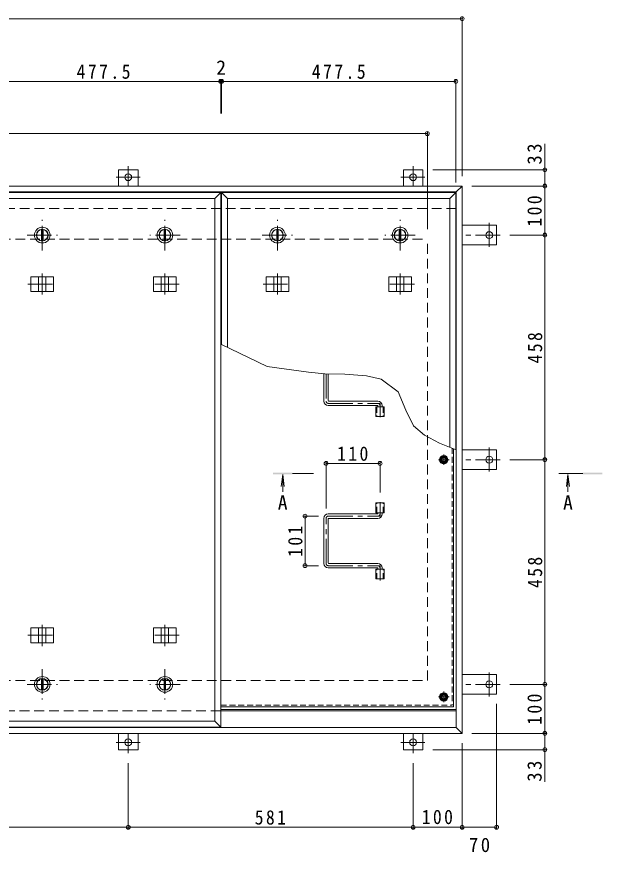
# Model space of a CAD drawing. Units: millimetres at full size, sheet at 1:10. Extents: x -2673 to 2748, y -1962 to 1828.
# Drawn here: x -1333 to -139, y -97 to 1607 of the extents above; entities that cross this region are included whole.
import ezdxf
from ezdxf.enums import TextEntityAlignment as Align

# ---------------------------------------------------------------- set-up
doc = ezdxf.new("R2010")
doc.units = ezdxf.units.MM
doc.header["$LTSCALE"] = 10
doc.header["$PDMODE"] = 32
doc.header["$PDSIZE"] = 8
for name, pattern in [('CHAIN1', [8, 5, -1, 1, -1]), ('DASHED1', [1.8, 1.2, -0.6]), ('DASHED2', [3, 2, -1])]:
    doc.linetypes.add(name, pattern=pattern)
for name, color, linetype, lineweight in [('0-1_躯体', 2, 'DASHED2', 9), ('0-2_仕上', 3, 'Continuous', 9), ('0-3_建具', 4, 'Continuous', 9), ('0-5_寸法', 4, 'Continuous', 9), ('0-6_ハッチ', 6, 'Continuous', 9), ('0-7', 5, 'Continuous', 5), ('0-A', 3, 'CHAIN1', 9), ('0-B', 2, 'Continuous', 9), ('0-C', 2, 'Continuous', 9), ('0-E', 3, 'Continuous', 9), ('0-F', 7, 'Continuous', 9)]:
    doc.layers.add(name, color=color, linetype=linetype, lineweight=lineweight)
doc.styles.add('ＭＳ ゴシック', font='')
doc.styles.get('ＭＳ ゴシック').set_extended_font_data('MS Gothic')

msp = doc.modelspace()

# ---------------------------------------------------------------- linework, layer by layer
at = {"layer": '0-1_躯体'}
for p, q in [((-436.56, 1215.62), (-2354.56, 1215.62)), ((-2295.56, 1153.62), (-495.56, 1153.62)), ((-495.56, 253.62), (-495.56, 1153.62)), ((-2295.56, 253.62), (-495.56, 253.62)), ((-917.06, 191.62), (-2354.56, 191.62))]:
    msp.add_line(p, q, dxfattribs=at)
at = {"layer": '0-1_躯体', "linetype": 'Continuous'}
msp.add_line((-436.56, 191.62), (-917.06, 191.62), dxfattribs=at)
at = {"layer": '0-2_仕上'}
for p, q in [((-917.06, 1248.62), (-1394.56, 1248.62)), ((-917.06, 1248.62), (-929.06, 1236.62)), ((-917.06, 158.62), (-917.06, 1248.62)), ((-903.06, 1236.62), (-915.06, 1248.62)), ((-437.56, 1248.62), (-915.06, 1248.62)), ((-915.06, 1248.62), (-915.06, 938.28)), ((-437.56, 1248.62), (-449.56, 1236.62)), ((-437.56, 724.39), (-437.56, 1248.62)), ((-929.06, 1236.62), (-1382.56, 1236.62)), ((-929.06, 170.62), (-929.06, 1236.62)), ((-449.56, 1236.62), (-903.06, 1236.62)), ((-903.06, 1236.62), (-903.06, 932.57)), ((-449.56, 729.04), (-449.56, 1236.62)), ((-600.71, 811.62), (-600.71, 791.62)), ((-600.71, 811.62), (-583.41, 811.62)), ((-583.41, 811.62), (-583.41, 791.62)), ((-600.71, 791.62), (-583.41, 791.62)), ((-600.71, 595.62), (-600.71, 615.62)), ((-600.71, 615.62), (-583.41, 615.62)), ((-583.41, 595.62), (-583.41, 615.62)), ((-600.71, 595.62), (-583.41, 595.62)), ((-600.71, 460.62), (-600.71, 480.62)), ((-600.71, 480.62), (-583.41, 480.62)), ((-583.41, 460.62), (-583.41, 480.62)), ((-600.71, 460.62), (-583.41, 460.62)), ((-1382.56, 170.62), (-929.06, 170.62)), ((-917.06, 158.62), (-929.06, 170.62)), ((-1394.56, 158.62), (-917.06, 158.62))]:
    msp.add_line(p, q, dxfattribs=at)
at = {"layer": '0-2_仕上', "linetype": 'DASHED1'}
for p, q in [((-598.41, 811.62), (-598.41, 791.62)), ((-585.71, 811.62), (-585.71, 791.62)), ((-598.41, 595.62), (-598.41, 615.62)), ((-585.71, 595.62), (-585.71, 615.62)), ((-598.41, 460.62), (-598.41, 480.62)), ((-585.71, 460.62), (-585.71, 480.62))]:
    msp.add_line(p, q, dxfattribs=at)
at = {"layer": '0-2_仕上', "color": 4}
for p, q in [((-790.58, 673.59), (-793.85, 648.81)), ((-790.58, 673.59), (-790.58, 637.99)), ((-790.58, 673.59), (-787.32, 648.81)), ((-208.86, 673.59), (-212.12, 648.81)), ((-208.86, 673.59), (-205.6, 648.81)), ((-208.86, 673.59), (-208.86, 637.99))]:
    msp.add_line(p, q, dxfattribs=at)
at = {"layer": '0-2_仕上', "color": 4, "linetype": 'CHAIN1'}
for p, q in [((-727.58, 675.59), (-770.58, 675.59)), ((-227.49, 675.59), (-178.86, 675.59))]:
    msp.add_line(p, q, dxfattribs=at)
at = {"layer": '0-2_仕上', "color": 4}
for points in [[(-810.58, 673.59), (-810.58, 677.59), (-770.58, 673.59), (-770.58, 677.59)], [(-178.86, 673.59), (-178.86, 677.59), (-138.86, 673.59), (-138.86, 677.59)]]:
    msp.add_solid(points, dxfattribs=at)
at = {"layer": '0-3_建具', "color": 2}
for p, q in [((-424.56, 1261.62), (-2366.56, 1261.62)), ((-424.56, 1261.62), (-436.56, 1249.62)), ((-424.56, 145.62), (-424.56, 1261.62)), ((-436.56, 1249.62), (-2354.56, 1249.62)), ((-436.56, 157.62), (-436.56, 1249.62)), ((-436.56, 191.62), (-917.06, 191.62)), ((-436.56, 157.62), (-2354.56, 157.62)), ((-424.56, 145.62), (-436.56, 157.62)), ((-424.56, 145.62), (-2366.56, 145.62))]:
    msp.add_line(p, q, dxfattribs=at)
at = {"layer": '0-3_建具'}
for p, q in [((-1303.9, 1076.62), (-1303.9, 1046.62)), ((-1303.9, 1076.62), (-1257.72, 1076.62)), ((-1288.31, 1076.62), (-1288.31, 1046.62)), ((-1273.31, 1076.62), (-1273.31, 1046.62)), ((-1257.72, 1076.62), (-1257.72, 1046.62)), ((-1007.72, 1076.62), (-1053.9, 1076.62)), ((-1053.9, 1076.62), (-1053.9, 1046.62)), ((-1038.31, 1076.62), (-1038.31, 1046.62)), ((-1023.31, 1076.62), (-1023.31, 1046.62)), ((-1007.72, 1076.62), (-1007.72, 1046.62)), ((-824.4, 1076.62), (-824.4, 1046.62)), ((-824.4, 1076.62), (-778.22, 1076.62)), ((-808.81, 1076.62), (-808.81, 1046.62)), ((-793.81, 1076.62), (-793.81, 1046.62)), ((-778.22, 1076.62), (-778.22, 1046.62)), ((-528.22, 1076.62), (-574.4, 1076.62)), ((-574.4, 1076.62), (-574.4, 1046.62)), ((-558.81, 1076.62), (-558.81, 1046.62)), ((-543.81, 1076.62), (-543.81, 1046.62)), ((-528.22, 1076.62), (-528.22, 1046.62)), ((-1303.9, 1046.62), (-1257.72, 1046.62)), ((-1007.72, 1046.62), (-1053.9, 1046.62)), ((-824.4, 1046.62), (-778.22, 1046.62)), ((-528.22, 1046.62), (-574.4, 1046.62)), ((-1303.9, 330.62), (-1303.9, 360.62)), ((-1303.9, 360.62), (-1257.72, 360.62)), ((-1288.31, 330.62), (-1288.31, 360.62)), ((-1273.31, 330.62), (-1273.31, 360.62)), ((-1257.72, 330.62), (-1257.72, 360.62)), ((-1007.72, 360.62), (-1053.9, 360.62)), ((-1053.9, 330.62), (-1053.9, 360.62)), ((-1038.31, 330.62), (-1038.31, 360.62)), ((-1023.31, 330.62), (-1023.31, 360.62)), ((-1007.72, 330.62), (-1007.72, 360.62)), ((-1303.9, 330.62), (-1257.72, 330.62)), ((-1007.72, 330.62), (-1053.9, 330.62))]:
    msp.add_line(p, q, dxfattribs=at)
at = {"layer": '0-3_建具', "linetype": 'CHAIN1'}
for p, q in [((-1280.81, 1083.74), (-1280.81, 1040.5)), ((-1030.81, 1083.74), (-1030.81, 1040.5)), ((-801.31, 1083.74), (-801.31, 1040.5)), ((-551.31, 1083.74), (-551.31, 1040.5)), ((-1310.22, 1061.62), (-1251.4, 1061.62)), ((-1001.4, 1061.62), (-1060.22, 1061.62)), ((-830.72, 1061.62), (-771.9, 1061.62)), ((-521.9, 1061.62), (-580.72, 1061.62)), ((-1280.81, 323.5), (-1280.81, 366.74)), ((-1030.81, 323.5), (-1030.81, 366.74)), ((-1310.22, 345.62), (-1251.4, 345.62)), ((-1001.4, 345.62), (-1060.22, 345.62))]:
    msp.add_line(p, q, dxfattribs=at)
at = {"layer": '0-5_寸法', "color": 7}
for p, q in [((-256.04, 1294.82), (-256.04, 1347.98)), ((-256.04, 112.42), (-256.04, 47.13))]:
    msp.add_line(p, q, dxfattribs=at)
msp.add_lwpolyline([(-436.56, 724), (-471.1, 737.38), (-501.34, 753.8), (-523.91, 773.04), (-539.26, 804.49), (-555.08, 841.95), (-590.04, 868.17), (-620.01, 874.83), (-664.13, 878.16), (-704.5, 878.57), (-737.8, 882.32), (-821.93, 893.97), (-917.06, 939.23)], dxfattribs=at)
at = {"layer": '0-6_ハッチ'}
for p, q in [((-706.56, 878.81), (-706.56, 823.12)), ((-697.56, 878.5), (-697.56, 824.12)), ((-696.56, 823.12), (-596.56, 823.12)), ((-597.56, 814.12), (-697.56, 814.12)), ((-596.56, 813.12), (-596.56, 811.62)), ((-587.56, 814.12), (-587.56, 811.62)), ((-706.56, 492.12), (-706.56, 584.12)), ((-597.56, 593.12), (-697.56, 593.12)), ((-697.56, 493.12), (-697.56, 583.12)), ((-696.56, 584.12), (-596.56, 584.12)), ((-596.56, 594.12), (-596.56, 595.62)), ((-587.56, 593.12), (-587.56, 595.62)), ((-597.56, 483.12), (-697.56, 483.12)), ((-696.56, 492.12), (-596.56, 492.12)), ((-596.56, 482.12), (-596.56, 480.62)), ((-587.56, 483.12), (-587.56, 480.62)), ((-917.06, 194.62), (-436.56, 194.62)), ((-917.06, 191.62), (-436.56, 191.62))]:
    msp.add_line(p, q, dxfattribs=at)
at = {"layer": '0-6_ハッチ', "linetype": 'CHAIN1'}
for p, q in [((-702.06, 878.55), (-702.06, 823.13)), ((-697.55, 818.62), (-592.06, 818.62)), ((-592.06, 790.24), (-592.06, 818.62)), ((-592.06, 617), (-592.06, 588.62)), ((-702.06, 492.13), (-702.06, 584.11)), ((-697.55, 588.62), (-592.06, 588.62)), ((-697.55, 487.62), (-592.06, 487.62)), ((-592.06, 457.73), (-592.06, 487.62))]:
    msp.add_line(p, q, dxfattribs=at)
at = {"layer": '0-6_ハッチ'}
for centre, radius, start, end in [((-697.56, 823.12), 9, 180, 270), ((-696.56, 824.12), 1, 180, 270), ((-596.56, 814.12), 9, 0, 90), ((-597.56, 813.12), 1, 0, 90), ((-697.56, 584.12), 9, 90, 180), ((-696.56, 583.12), 1, 90, 180), ((-597.56, 594.12), 1, 270, 0), ((-596.56, 593.12), 9, 270, 0), ((-697.56, 492.12), 9, 180, 270), ((-696.56, 493.12), 1, 180, 270), ((-597.56, 482.12), 1, 0, 90), ((-596.56, 483.12), 9, 0, 90)]:
    msp.add_arc(centre, radius, start, end, dxfattribs=at)
at = {"layer": '0-6_ハッチ', "linetype": 'CHAIN1'}
for centre, radius, start, end in [((-697.55, 823.13), 4.51, 180, 270), ((-596.56, 814.12), 4.5, 360, 89.70431), ((-697.55, 584.11), 4.51, 90, 180), ((-596.56, 593.12), 4.5, 270.29569, 0), ((-697.55, 492.13), 4.51, 180, 270), ((-596.56, 483.12), 4.5, 0, 89.70431)]:
    msp.add_arc(centre, radius, start, end, dxfattribs=at)
at = {"layer": '0-7'}
for centre, radius in [((-462.06, 703.62), 5), ((-462.06, 703.62), 4.19), ((-462.06, 220.12), 5), ((-462.06, 220.12), 4.19)]:
    msp.add_circle(centre, radius, dxfattribs=at)
at = {"layer": '0-A', "linetype": 'DASHED1'}
for p in [(-445.26, 727.37), (-917.06, 203.32)]:
    msp.add_line(p, (-445.26, 203.32), dxfattribs=at)
at = {"layer": '0-A', "linetype": 'Continuous'}
for q in [(-442.06, 726.13), (-917.06, 200.12)]:
    msp.add_line((-442.06, 200.12), q, dxfattribs=at)
at = {"layer": '0-A'}
for p, q in [((-451.38, 703.62), (-472.74, 703.62)), ((-462.06, 692.94), (-462.06, 714.3)), ((-462.06, 209.44), (-462.06, 230.8)), ((-451.38, 220.12), (-472.74, 220.12))]:
    msp.add_line(p, q, dxfattribs=at)
at = {"layer": '0-B'}
for p, q in [((-469.56, 703.62), (-465.81, 710.12)), ((-469.56, 703.62), (-465.81, 697.12)), ((-465.81, 710.12), (-458.31, 710.12)), ((-454.56, 703.62), (-458.31, 710.12)), ((-454.56, 703.62), (-458.31, 697.12)), ((-465.81, 697.12), (-458.31, 697.12)), ((-469.56, 220.12), (-465.81, 226.62)), ((-465.81, 226.62), (-458.31, 226.62)), ((-454.56, 220.12), (-458.31, 226.62)), ((-454.56, 220.12), (-458.31, 213.62))]:
    msp.add_line(p, q, dxfattribs=at)
msp.add_lwpolyline([(-469.56, 220.12), (-465.81, 213.62), (-458.31, 213.62)], dxfattribs=at)
for centre, radius in [((-462.06, 703.62), 8.5), ((-462.06, 703.62), 6.5), ((-462.06, 220.12), 8.5), ((-462.06, 220.12), 6.5)]:
    msp.add_circle(centre, radius, dxfattribs=at)
at = {"layer": '0-C', "linetype": 'CHAIN1'}
for p, q in [((-1280.81, 1130.62), (-1280.81, 1192.62)), ((-1030.81, 1130.62), (-1030.81, 1192.62)), ((-801.31, 1130.62), (-801.31, 1192.62)), ((-551.31, 1130.62), (-551.31, 1192.62)), ((-1311.81, 1161.62), (-1249.81, 1161.62)), ((-999.81, 1161.62), (-1061.81, 1161.62)), ((-832.31, 1161.62), (-770.31, 1161.62)), ((-520.31, 1161.62), (-582.31, 1161.62)), ((-1280.81, 276.62), (-1280.81, 214.62)), ((-1030.81, 276.62), (-1030.81, 214.62)), ((-1311.81, 245.62), (-1249.81, 245.62)), ((-999.81, 245.62), (-1061.81, 245.62))]:
    msp.add_line(p, q, dxfattribs=at)
at = {"layer": '0-C'}
for p, q in [((-1282.31, 1173.02), (-1282.31, 1150.22)), ((-1279.31, 1173.02), (-1279.31, 1150.22)), ((-1032.31, 1173.02), (-1032.31, 1150.22)), ((-1029.31, 1173.02), (-1029.31, 1150.22)), ((-802.81, 1173.02), (-802.81, 1150.22)), ((-799.81, 1173.02), (-799.81, 1150.22)), ((-552.81, 1173.02), (-552.81, 1150.22)), ((-549.81, 1173.02), (-549.81, 1150.22)), ((-1282.31, 234.22), (-1282.31, 257.02)), ((-1279.31, 234.22), (-1279.31, 257.02)), ((-1032.31, 234.22), (-1032.31, 257.02)), ((-1029.31, 234.22), (-1029.31, 257.02))]:
    msp.add_line(p, q, dxfattribs=at)
for centre, radius in [((-1280.81, 1161.62), 16), ((-1030.81, 1161.62), 16), ((-801.31, 1161.62), 16), ((-551.31, 1161.62), 16), ((-1280.81, 1161.62), 12), ((-1280.81, 1161.62), 11.5), ((-1030.81, 1161.62), 12), ((-1030.81, 1161.62), 11.5), ((-801.31, 1161.62), 12), ((-801.31, 1161.62), 11.5), ((-551.31, 1161.62), 12), ((-551.31, 1161.62), 11.5), ((-1280.81, 245.62), 16), ((-1280.81, 245.62), 12), ((-1280.81, 245.62), 11.5), ((-1030.81, 245.62), 16), ((-1030.81, 245.62), 12), ((-1030.81, 245.62), 11.5)]:
    msp.add_circle(centre, radius, dxfattribs=at)
at = {"layer": '0-E', "linetype": 'CHAIN1'}
for p, q in [((-1105.56, 1301.98), (-1105.56, 1261.82)), ((-524.56, 1301.98), (-524.56, 1261.82)), ((-1130.4, 1279.82), (-1081.51, 1279.82)), ((-549.4, 1279.82), (-500.51, 1279.82)), ((-369.36, 1186.46), (-369.36, 1137.57)), ((-347.2, 1161.62), (-424.56, 1161.62)), ((-369.36, 728.46), (-369.36, 679.57)), ((-347.2, 703.62), (-424.56, 703.62)), ((-369.36, 220.78), (-369.36, 269.67)), ((-347.2, 245.62), (-424.56, 245.62)), ((-1105.56, 105.26), (-1105.56, 145.42)), ((-524.56, 105.26), (-524.56, 145.42)), ((-1130.4, 127.42), (-1081.51, 127.42)), ((-549.4, 127.42), (-500.51, 127.42))]:
    msp.add_line(p, q, dxfattribs=at)
at = {"layer": '0-E'}
for p, q in [((-1125.56, 1294.82), (-1085.56, 1294.82)), ((-1125.56, 1261.62), (-1125.56, 1294.82)), ((-1085.56, 1261.62), (-1085.56, 1294.82)), ((-544.56, 1294.82), (-504.56, 1294.82)), ((-544.56, 1261.62), (-544.56, 1294.82)), ((-504.56, 1261.62), (-504.56, 1294.82)), ((-424.56, 1181.62), (-354.36, 1181.62)), ((-354.36, 1181.62), (-354.36, 1141.62)), ((-424.56, 1141.62), (-354.36, 1141.62)), ((-424.56, 723.62), (-354.36, 723.62)), ((-354.36, 723.62), (-354.36, 683.62)), ((-424.56, 683.62), (-354.36, 683.62)), ((-424.56, 265.62), (-354.36, 265.62)), ((-354.36, 225.62), (-354.36, 265.62)), ((-424.56, 225.62), (-354.36, 225.62)), ((-1125.56, 145.62), (-1125.56, 112.42)), ((-1085.56, 145.62), (-1085.56, 112.42)), ((-544.56, 145.62), (-544.56, 112.42)), ((-504.56, 145.62), (-504.56, 112.42)), ((-1125.56, 112.42), (-1085.56, 112.42)), ((-544.56, 112.42), (-504.56, 112.42))]:
    msp.add_line(p, q, dxfattribs=at)
for centre in [(-1105.56, 1279.82), (-524.56, 1279.82), (-369.36, 1161.62), (-369.36, 703.62), (-369.36, 245.62), (-1105.56, 127.42), (-524.56, 127.42)]:
    msp.add_circle(centre, 7, dxfattribs=at)
at = {"layer": '0-F'}
for p, q in [((-2366.56, 1603.01), (-424.56, 1603.01)), ((-424.56, 1606.01), (-424.56, 1281.62)), ((-1394.56, 1475.02), (-917.06, 1475.02)), ((-917.06, 1478.02), (-917.06, 1409.71)), ((-917.06, 1475.02), (-915.06, 1475.02)), ((-915.06, 1478.02), (-915.06, 1409.71)), ((-915.06, 1475.02), (-437.56, 1475.02)), ((-437.56, 1478.02), (-437.56, 1268.62)), ((-2295.56, 1368.74), (-495.56, 1368.74)), ((-495.56, 1371.74), (-495.56, 1173.62)), ((-253.04, 1294.82), (-484.56, 1294.82)), ((-256.04, 1261.62), (-256.04, 1294.82)), ((-253.04, 1261.62), (-404.56, 1261.62)), ((-256.04, 1261.62), (-256.04, 1161.62)), ((-253.04, 1161.62), (-327.2, 1161.62)), ((-256.04, 703.62), (-256.04, 1161.62)), ((-702.06, 699.04), (-702.06, 604.11)), ((-592.06, 699.04), (-592.06, 637)), ((-253.04, 703.62), (-327.2, 703.62)), ((-256.04, 245.62), (-256.04, 703.62)), ((-702.06, 696.04), (-592.06, 696.04)), ((-748.03, 588.62), (-717.55, 588.62)), ((-745.03, 588.62), (-745.03, 487.62)), ((-748.03, 487.62), (-717.55, 487.62)), ((-253.04, 245.62), (-327.2, 245.62)), ((-256.04, 245.62), (-256.04, 145.62)), ((-354.36, -48.71), (-354.36, 205.62)), ((-253.04, 145.62), (-404.56, 145.62)), ((-256.04, 145.62), (-256.04, 112.42)), ((-424.56, -48.71), (-424.56, 125.62)), ((-253.04, 112.42), (-484.56, 112.42)), ((-1105.56, -48.71), (-1105.56, 85.26)), ((-524.56, -48.71), (-524.56, 85.26)), ((-1105.56, -45.71), (-1685.56, -45.71)), ((-524.56, -45.71), (-1105.56, -45.71)), ((-524.56, -45.71), (-424.56, -45.71)), ((-424.56, -45.71), (-354.36, -45.71))]:
    msp.add_line(p, q, dxfattribs=at)
for p in [(-424.56, 1603.01), (-917.06, 1475.02), (-915.06, 1475.02), (-437.56, 1475.02), (-495.56, 1368.74), (-256.04, 1294.82), (-256.04, 1261.62), (-256.04, 1161.62), (-702.06, 696.04), (-592.06, 696.04), (-256.04, 703.62), (-745.03, 588.62), (-745.03, 487.62), (-256.04, 245.62), (-256.04, 145.62), (-256.04, 112.42), (-1105.56, -45.71), (-524.56, -45.71), (-424.56, -45.71), (-354.36, -45.71)]:
    msp.add_point(p, dxfattribs=at)

# ---------------------------------------------------------------- texts
at = {"layer": '0-5_寸法', "color": 2, "style": 'ＭＳ ゴシック'}
for p in [(-800.58, 592.89), (-218.86, 592.89)]:
    msp.add_text('A', height=29.33, dxfattribs=at).set_placement(p, align=Align.BOTTOM_LEFT)
at = {"layer": '0-F', "color": 2, "style": 'ＭＳ ゴシック'}
msp.add_text('2', height=29.33, dxfattribs=at).set_placement((-926.06, 1480.02), align=Align.BOTTOM_LEFT)
at = {"layer": '0-F', "color": 2, "char_height": 29.33, "attachment_point": 7, "style": 'ＭＳ ゴシック'}
for s, insert in [('\\T1.28;\\W0.9;477.5', (-1210.81, 1480.02)), ('\\T1.28;\\W0.9;477.5', (-731.31, 1480.02)), ('\\T1.27;\\W0.9;110', (-679.56, 701.04)), ('\\T1.27;\\W0.9;581', (-847.56, -40.71)), ('\\T1.27;\\W0.9;100', (-507.06, -39.71)), ('\\T1.27;\\W0.95;70', (-410.71, -96.78))]:
    msp.add_mtext(s, dxfattribs=dict(at, insert=insert))
at = {"layer": '0-F', "color": 2, "char_height": 29.33, "attachment_point": 7, "rotation": 90, "style": 'ＭＳ ゴシック'}
for s, insert in [('\\T1.27;\\W0.95;33', (-262.04, 1305.48)), ('\\T1.27;\\W0.9;100', (-262.04, 1179.12)), ('\\T1.27;\\W0.9;458', (-261.04, 900.12)), ('\\T1.27;\\W0.9;101', (-750.03, 505.62)), ('\\T1.27;\\W0.9;458', (-261.04, 442.12)), ('\\T1.27;\\W0.9;100', (-262.04, 163.12)), ('\\T1.27;\\W0.95;33', (-262.04, 47.13))]:
    msp.add_mtext(s, dxfattribs=dict(at, insert=insert))

doc.saveas('drawing.dxf')
